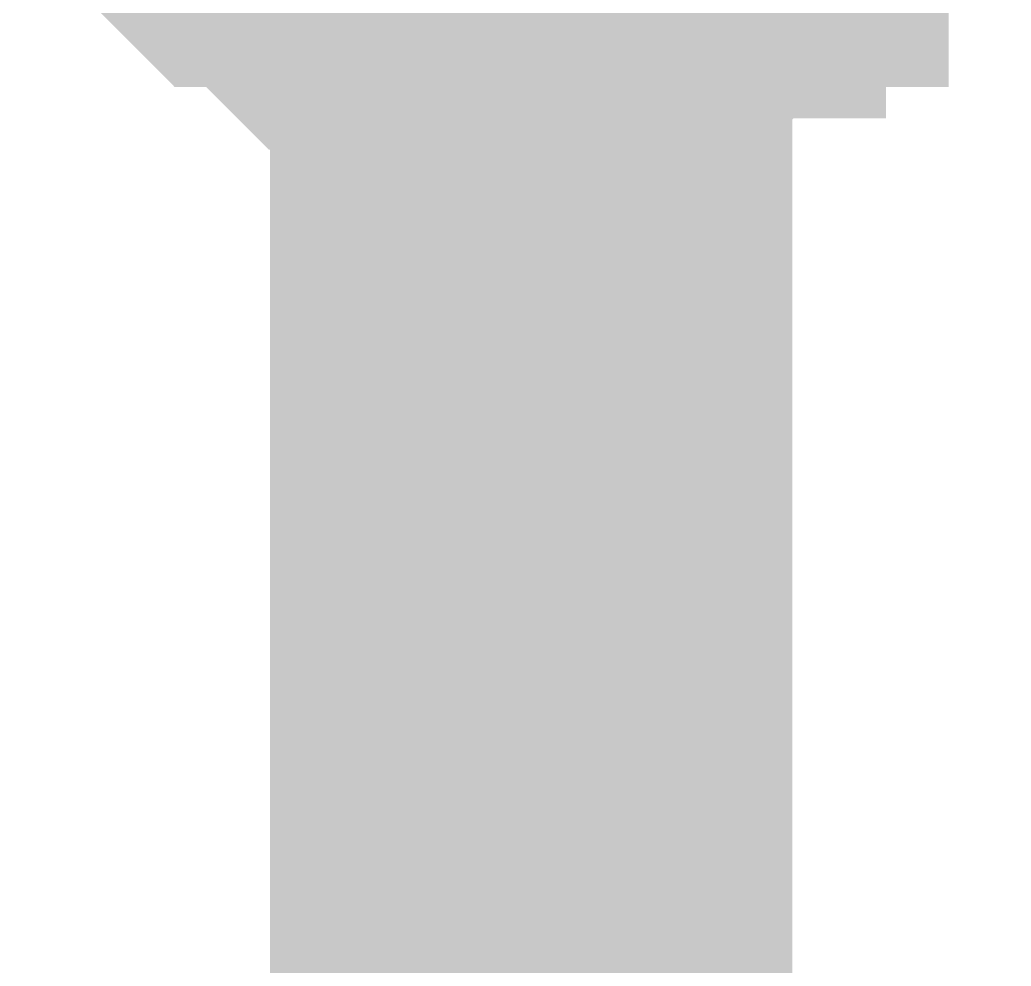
# Model space of a CAD drawing. Header units: inches. Extents: x 0 to 841, y 0 to 594.
# Drawn here: x 789.287 to 790.71, y 407.929 to 409.287 of the extents above; entities that cross this region are included whole.
import ezdxf

# ---------------------------------------------------------------- set-up
doc = ezdxf.new("R2010")
doc.units = ezdxf.units.IN
doc.layers.add('Sheet', color=255, linetype='Continuous')

msp = doc.modelspace()

# ---------------------------------------------------------------- linework, layer by layer
at = {"layer": 'Sheet'}
for points in [[(790.0208, 409.9696, 0.7493, 0.7493, 0), (790.0208, 404.4896, 0.7493, 0.7493, 0)], [(790.0208, 404.9837, 0.2997, 0.2997, 0), (790.0208, 409.9696, 0.2997, 0.2997, 0)], [(790.0208, 409.206, 0.2997, 0.2997, 0), (789.9759, 409.206, 0.2997, 0.2997, 0), (789.9309, 409.206, 0.2997, 0.2997, 0), (789.886, 409.206, 0.2997, 0.2997, 0), (789.8411, 409.206, 0.2997, 0.2997, 0), (789.8411, 409.2509, 0.2997, 0.2997, 0), (789.7962, 409.2509, 0.2997, 0.2997, 0), (789.7513, 409.2509, 0.2997, 0.2997, 0), (789.7064, 409.2509, 0.2997, 0.2997, 0), (789.6615, 409.2958, 0.2997, 0.2997, 0), (789.6615, 409.2958, 0.2997, 0.2997, 0), (789.6165, 409.3407, 0.2997, 0.2997, 0), (789.5716, 409.3407, 0.2997, 0.2997, 0), (789.5716, 409.3407, 0.2997, 0.2997, 0), (789.5267, 409.3857, 0.2997, 0.2997, 0), (789.4818, 409.4306, 0.2997, 0.2997, 0), (789.4818, 409.4306, 0.2997, 0.2997, 0), (789.4369, 409.4755, 0.2997, 0.2997, 0)], [(790.0208, 409.206, 0.2997, 0.2997, 0), (789.9759, 409.206, 0.2997, 0.2997, 0), (789.9309, 409.206, 0.2997, 0.2997, 0), (789.886, 409.206, 0.2997, 0.2997, 0), (789.8411, 409.206, 0.2997, 0.2997, 0), (789.8411, 409.2509, 0.2997, 0.2997, 0), (789.7962, 409.2509, 0.2997, 0.2997, 0), (789.7513, 409.2509, 0.2997, 0.2997, 0), (789.7064, 409.2509, 0.2997, 0.2997, 0), (789.6615, 409.2958, 0.2997, 0.2997, 0), (789.6615, 409.2958, 0.2997, 0.2997, 0), (789.6165, 409.3407, 0.2997, 0.2997, 0), (789.5716, 409.3407, 0.2997, 0.2997, 0), (789.5716, 409.3407, 0.2997, 0.2997, 0), (789.5267, 409.3857, 0.2997, 0.2997, 0), (789.4818, 409.4306, 0.2997, 0.2997, 0), (789.4818, 409.4306, 0.2997, 0.2997, 0), (789.4369, 409.4755, 0.2997, 0.2997, 0)], [(790.0208, 409.206, 0.2997, 0.2997, 0), (789.9759, 409.206, 0.2997, 0.2997, 0), (789.9309, 409.206, 0.2997, 0.2997, 0), (789.886, 409.206, 0.2997, 0.2997, 0), (789.8411, 409.206, 0.2997, 0.2997, 0), (789.8411, 409.2509, 0.2997, 0.2997, 0), (789.7962, 409.2509, 0.2997, 0.2997, 0), (789.7513, 409.2509, 0.2997, 0.2997, 0), (789.7064, 409.2509, 0.2997, 0.2997, 0), (789.6615, 409.2958, 0.2997, 0.2997, 0), (789.6615, 409.2958, 0.2997, 0.2997, 0), (789.6165, 409.3407, 0.2997, 0.2997, 0), (789.5716, 409.3407, 0.2997, 0.2997, 0), (789.5716, 409.3407, 0.2997, 0.2997, 0), (789.5267, 409.3857, 0.2997, 0.2997, 0), (789.4818, 409.4306, 0.2997, 0.2997, 0), (789.4818, 409.4306, 0.2997, 0.2997, 0), (789.4369, 409.4755, 0.2997, 0.2997, 0)], [(790.0208, 409.206, 0.2997, 0.2997, 0), (789.9759, 409.206, 0.2997, 0.2997, 0), (789.9309, 409.206, 0.2997, 0.2997, 0), (789.886, 409.206, 0.2997, 0.2997, 0), (789.8411, 409.206, 0.2997, 0.2997, 0), (789.8411, 409.2509, 0.2997, 0.2997, 0), (789.7962, 409.2509, 0.2997, 0.2997, 0), (789.7513, 409.2509, 0.2997, 0.2997, 0), (789.7064, 409.2509, 0.2997, 0.2997, 0), (789.6615, 409.2958, 0.2997, 0.2997, 0), (789.6615, 409.2958, 0.2997, 0.2997, 0), (789.6165, 409.3407, 0.2997, 0.2997, 0), (789.5716, 409.3407, 0.2997, 0.2997, 0), (789.5716, 409.3407, 0.2997, 0.2997, 0), (789.5267, 409.3857, 0.2997, 0.2997, 0), (789.4818, 409.4306, 0.2997, 0.2997, 0), (789.4818, 409.4306, 0.2997, 0.2997, 0), (789.4369, 409.4755, 0.2997, 0.2997, 0)], [(790.0208, 409.206, 0.2997, 0.2997, 0), (789.9759, 409.206, 0.2997, 0.2997, 0), (789.9309, 409.206, 0.2997, 0.2997, 0), (789.886, 409.206, 0.2997, 0.2997, 0), (789.8411, 409.206, 0.2997, 0.2997, 0), (789.8411, 409.2509, 0.2997, 0.2997, 0), (789.7962, 409.2509, 0.2997, 0.2997, 0), (789.7513, 409.2509, 0.2997, 0.2997, 0), (789.7064, 409.2509, 0.2997, 0.2997, 0), (789.6615, 409.2958, 0.2997, 0.2997, 0), (789.6615, 409.2958, 0.2997, 0.2997, 0), (789.6165, 409.3407, 0.2997, 0.2997, 0), (789.5716, 409.3407, 0.2997, 0.2997, 0), (789.5716, 409.3407, 0.2997, 0.2997, 0), (789.5267, 409.3857, 0.2997, 0.2997, 0), (789.4818, 409.4306, 0.2997, 0.2997, 0), (789.4818, 409.4306, 0.2997, 0.2997, 0), (789.4369, 409.4755, 0.2997, 0.2997, 0)], [(790.0208, 409.206, 0.2997, 0.2997, 0), (789.9759, 409.206, 0.2997, 0.2997, 0), (789.9309, 409.206, 0.2997, 0.2997, 0), (789.886, 409.206, 0.2997, 0.2997, 0), (789.8411, 409.206, 0.2997, 0.2997, 0), (789.8411, 409.2509, 0.2997, 0.2997, 0), (789.7962, 409.2509, 0.2997, 0.2997, 0), (789.7513, 409.2509, 0.2997, 0.2997, 0), (789.7064, 409.2509, 0.2997, 0.2997, 0), (789.6615, 409.2958, 0.2997, 0.2997, 0), (789.6615, 409.2958, 0.2997, 0.2997, 0), (789.6165, 409.3407, 0.2997, 0.2997, 0), (789.5716, 409.3407, 0.2997, 0.2997, 0), (789.5716, 409.3407, 0.2997, 0.2997, 0), (789.5267, 409.3857, 0.2997, 0.2997, 0), (789.4818, 409.4306, 0.2997, 0.2997, 0), (789.4818, 409.4306, 0.2997, 0.2997, 0), (789.4369, 409.4755, 0.2997, 0.2997, 0)], [(790.5598, 409.4755, 0.2997, 0.2997, 0), (790.5148, 409.4306, 0.2997, 0.2997, 0), (790.5148, 409.4306, 0.2997, 0.2997, 0), (790.4699, 409.3857, 0.2997, 0.2997, 0), (790.4699, 409.3407, 0.2997, 0.2997, 0), (790.425, 409.3407, 0.2997, 0.2997, 0), (790.3801, 409.3407, 0.2997, 0.2997, 0), (790.3801, 409.2958, 0.2997, 0.2997, 0), (790.3352, 409.2958, 0.2997, 0.2997, 0), (790.2903, 409.2509, 0.2997, 0.2997, 0), (790.2903, 409.2509, 0.2997, 0.2997, 0), (790.2454, 409.2509, 0.2997, 0.2997, 0), (790.2004, 409.2509, 0.2997, 0.2997, 0), (790.1555, 409.206, 0.2997, 0.2997, 0), (790.1106, 409.206, 0.2997, 0.2997, 0), (790.1106, 409.206, 0.2997, 0.2997, 0), (790.0657, 409.206, 0.2997, 0.2997, 0), (790.0208, 409.206, 0.2997, 0.2997, 0)], [(790.5598, 409.4755, 0.2997, 0.2997, 0), (790.5148, 409.4306, 0.2997, 0.2997, 0), (790.5148, 409.4306, 0.2997, 0.2997, 0), (790.4699, 409.3857, 0.2997, 0.2997, 0), (790.4699, 409.3407, 0.2997, 0.2997, 0), (790.425, 409.3407, 0.2997, 0.2997, 0), (790.3801, 409.3407, 0.2997, 0.2997, 0), (790.3801, 409.2958, 0.2997, 0.2997, 0), (790.3352, 409.2958, 0.2997, 0.2997, 0), (790.2903, 409.2509, 0.2997, 0.2997, 0), (790.2903, 409.2509, 0.2997, 0.2997, 0), (790.2454, 409.2509, 0.2997, 0.2997, 0), (790.2004, 409.2509, 0.2997, 0.2997, 0), (790.1555, 409.206, 0.2997, 0.2997, 0), (790.1106, 409.206, 0.2997, 0.2997, 0), (790.1106, 409.206, 0.2997, 0.2997, 0), (790.0657, 409.206, 0.2997, 0.2997, 0), (790.0208, 409.206, 0.2997, 0.2997, 0)], [(790.5598, 409.4755, 0.2997, 0.2997, 0), (790.5148, 409.4306, 0.2997, 0.2997, 0), (790.5148, 409.4306, 0.2997, 0.2997, 0), (790.4699, 409.3857, 0.2997, 0.2997, 0), (790.4699, 409.3407, 0.2997, 0.2997, 0), (790.425, 409.3407, 0.2997, 0.2997, 0), (790.3801, 409.3407, 0.2997, 0.2997, 0), (790.3801, 409.2958, 0.2997, 0.2997, 0), (790.3352, 409.2958, 0.2997, 0.2997, 0), (790.2903, 409.2509, 0.2997, 0.2997, 0), (790.2903, 409.2509, 0.2997, 0.2997, 0), (790.2454, 409.2509, 0.2997, 0.2997, 0), (790.2004, 409.2509, 0.2997, 0.2997, 0), (790.1555, 409.206, 0.2997, 0.2997, 0), (790.1106, 409.206, 0.2997, 0.2997, 0), (790.1106, 409.206, 0.2997, 0.2997, 0), (790.0657, 409.206, 0.2997, 0.2997, 0), (790.0208, 409.206, 0.2997, 0.2997, 0)], [(790.5598, 409.4755, 0.2997, 0.2997, 0), (790.5148, 409.4306, 0.2997, 0.2997, 0), (790.5148, 409.4306, 0.2997, 0.2997, 0), (790.4699, 409.3857, 0.2997, 0.2997, 0), (790.4699, 409.3407, 0.2997, 0.2997, 0), (790.425, 409.3407, 0.2997, 0.2997, 0), (790.3801, 409.3407, 0.2997, 0.2997, 0), (790.3801, 409.2958, 0.2997, 0.2997, 0), (790.3352, 409.2958, 0.2997, 0.2997, 0), (790.2903, 409.2509, 0.2997, 0.2997, 0), (790.2903, 409.2509, 0.2997, 0.2997, 0), (790.2454, 409.2509, 0.2997, 0.2997, 0), (790.2004, 409.2509, 0.2997, 0.2997, 0), (790.1555, 409.206, 0.2997, 0.2997, 0), (790.1106, 409.206, 0.2997, 0.2997, 0), (790.1106, 409.206, 0.2997, 0.2997, 0), (790.0657, 409.206, 0.2997, 0.2997, 0), (790.0208, 409.206, 0.2997, 0.2997, 0)], [(790.5598, 409.4755, 0.2997, 0.2997, 0), (790.5148, 409.4306, 0.2997, 0.2997, 0), (790.5148, 409.4306, 0.2997, 0.2997, 0), (790.4699, 409.3857, 0.2997, 0.2997, 0), (790.4699, 409.3407, 0.2997, 0.2997, 0), (790.425, 409.3407, 0.2997, 0.2997, 0), (790.3801, 409.3407, 0.2997, 0.2997, 0), (790.3801, 409.2958, 0.2997, 0.2997, 0), (790.3352, 409.2958, 0.2997, 0.2997, 0), (790.2903, 409.2509, 0.2997, 0.2997, 0), (790.2903, 409.2509, 0.2997, 0.2997, 0), (790.2454, 409.2509, 0.2997, 0.2997, 0), (790.2004, 409.2509, 0.2997, 0.2997, 0), (790.1555, 409.206, 0.2997, 0.2997, 0), (790.1106, 409.206, 0.2997, 0.2997, 0), (790.1106, 409.206, 0.2997, 0.2997, 0), (790.0657, 409.206, 0.2997, 0.2997, 0), (790.0208, 409.206, 0.2997, 0.2997, 0)], [(790.5598, 409.4755, 0.2997, 0.2997, 0), (790.5148, 409.4306, 0.2997, 0.2997, 0), (790.5148, 409.4306, 0.2997, 0.2997, 0), (790.4699, 409.3857, 0.2997, 0.2997, 0), (790.4699, 409.3407, 0.2997, 0.2997, 0), (790.425, 409.3407, 0.2997, 0.2997, 0), (790.3801, 409.3407, 0.2997, 0.2997, 0), (790.3801, 409.2958, 0.2997, 0.2997, 0), (790.3352, 409.2958, 0.2997, 0.2997, 0), (790.2903, 409.2509, 0.2997, 0.2997, 0), (790.2903, 409.2509, 0.2997, 0.2997, 0), (790.2454, 409.2509, 0.2997, 0.2997, 0), (790.2004, 409.2509, 0.2997, 0.2997, 0), (790.1555, 409.206, 0.2997, 0.2997, 0), (790.1106, 409.206, 0.2997, 0.2997, 0), (790.1106, 409.206, 0.2997, 0.2997, 0), (790.0657, 409.206, 0.2997, 0.2997, 0), (790.0208, 409.206, 0.2997, 0.2997, 0)], [(790.0208, 409.206, 0.0991, 0.0991, 0), (789.9759, 409.206, 0.0991, 0.0991, 0), (789.9309, 409.206, 0.0991, 0.0991, 0), (789.886, 409.206, 0.0991, 0.0991, 0), (789.8411, 409.206, 0.0991, 0.0991, 0), (789.8411, 409.2509, 0.0991, 0.0991, 0), (789.7962, 409.2509, 0.0991, 0.0991, 0), (789.7513, 409.2509, 0.0991, 0.0991, 0), (789.7064, 409.2509, 0.0991, 0.0991, 0), (789.6615, 409.2958, 0.0991, 0.0991, 0), (789.6615, 409.2958, 0.0991, 0.0991, 0), (789.6165, 409.3407, 0.0991, 0.0991, 0)], [(790.0208, 409.206, 0.0991, 0.0991, 0), (789.9759, 409.206, 0.0991, 0.0991, 0), (789.9309, 409.206, 0.0991, 0.0991, 0), (789.886, 409.206, 0.0991, 0.0991, 0), (789.8411, 409.206, 0.0991, 0.0991, 0), (789.8411, 409.2509, 0.0991, 0.0991, 0), (789.7962, 409.2509, 0.0991, 0.0991, 0), (789.7513, 409.2509, 0.0991, 0.0991, 0), (789.7064, 409.2509, 0.0991, 0.0991, 0), (789.6615, 409.2958, 0.0991, 0.0991, 0), (789.6615, 409.2958, 0.0991, 0.0991, 0), (789.6165, 409.3407, 0.0991, 0.0991, 0)], [(790.0208, 409.206, 0.0991, 0.0991, 0), (789.9759, 409.206, 0.0991, 0.0991, 0), (789.9309, 409.206, 0.0991, 0.0991, 0), (789.886, 409.206, 0.0991, 0.0991, 0), (789.8411, 409.206, 0.0991, 0.0991, 0), (789.8411, 409.2509, 0.0991, 0.0991, 0), (789.7962, 409.2509, 0.0991, 0.0991, 0), (789.7513, 409.2509, 0.0991, 0.0991, 0), (789.7064, 409.2509, 0.0991, 0.0991, 0), (789.6615, 409.2958, 0.0991, 0.0991, 0), (789.6615, 409.2958, 0.0991, 0.0991, 0), (789.6165, 409.3407, 0.0991, 0.0991, 0)], [(790.0208, 409.206, 0.0991, 0.0991, 0), (789.9759, 409.206, 0.0991, 0.0991, 0), (789.9309, 409.206, 0.0991, 0.0991, 0), (789.886, 409.206, 0.0991, 0.0991, 0), (789.8411, 409.206, 0.0991, 0.0991, 0), (789.8411, 409.2509, 0.0991, 0.0991, 0), (789.7962, 409.2509, 0.0991, 0.0991, 0), (789.7513, 409.2509, 0.0991, 0.0991, 0), (789.7064, 409.2509, 0.0991, 0.0991, 0), (789.6615, 409.2958, 0.0991, 0.0991, 0), (789.6615, 409.2958, 0.0991, 0.0991, 0), (789.6165, 409.3407, 0.0991, 0.0991, 0)], [(790.0208, 409.206, 0.0991, 0.0991, 0), (789.9759, 409.206, 0.0991, 0.0991, 0), (789.9309, 409.206, 0.0991, 0.0991, 0), (789.886, 409.206, 0.0991, 0.0991, 0), (789.8411, 409.206, 0.0991, 0.0991, 0), (789.8411, 409.2509, 0.0991, 0.0991, 0), (789.7962, 409.2509, 0.0991, 0.0991, 0), (789.7513, 409.2509, 0.0991, 0.0991, 0), (789.7064, 409.2509, 0.0991, 0.0991, 0), (789.6615, 409.2958, 0.0991, 0.0991, 0), (789.6615, 409.2958, 0.0991, 0.0991, 0), (789.6165, 409.3407, 0.0991, 0.0991, 0)], [(790.0208, 409.206, 0.0991, 0.0991, 0), (789.9759, 409.206, 0.0991, 0.0991, 0), (789.9309, 409.206, 0.0991, 0.0991, 0), (789.886, 409.206, 0.0991, 0.0991, 0), (789.8411, 409.206, 0.0991, 0.0991, 0), (789.8411, 409.2509, 0.0991, 0.0991, 0), (789.7962, 409.2509, 0.0991, 0.0991, 0), (789.7513, 409.2509, 0.0991, 0.0991, 0), (789.7064, 409.2509, 0.0991, 0.0991, 0), (789.6615, 409.2958, 0.0991, 0.0991, 0), (789.6615, 409.2958, 0.0991, 0.0991, 0), (789.6165, 409.3407, 0.0991, 0.0991, 0)], [(790.3801, 409.3407, 0.0991, 0.0991, 0), (790.3801, 409.2958, 0.0991, 0.0991, 0), (790.3352, 409.2958, 0.0991, 0.0991, 0), (790.2903, 409.2509, 0.0991, 0.0991, 0), (790.2903, 409.2509, 0.0991, 0.0991, 0), (790.2454, 409.2509, 0.0991, 0.0991, 0), (790.2004, 409.2509, 0.0991, 0.0991, 0), (790.1555, 409.206, 0.0991, 0.0991, 0), (790.1106, 409.206, 0.0991, 0.0991, 0), (790.1106, 409.206, 0.0991, 0.0991, 0), (790.0657, 409.206, 0.0991, 0.0991, 0), (790.0208, 409.206, 0.0991, 0.0991, 0)], [(790.3801, 409.3407, 0.0991, 0.0991, 0), (790.3801, 409.2958, 0.0991, 0.0991, 0), (790.3352, 409.2958, 0.0991, 0.0991, 0), (790.2903, 409.2509, 0.0991, 0.0991, 0), (790.2903, 409.2509, 0.0991, 0.0991, 0), (790.2454, 409.2509, 0.0991, 0.0991, 0), (790.2004, 409.2509, 0.0991, 0.0991, 0), (790.1555, 409.206, 0.0991, 0.0991, 0), (790.1106, 409.206, 0.0991, 0.0991, 0), (790.1106, 409.206, 0.0991, 0.0991, 0), (790.0657, 409.206, 0.0991, 0.0991, 0), (790.0208, 409.206, 0.0991, 0.0991, 0)], [(790.3801, 409.3407, 0.0991, 0.0991, 0), (790.3801, 409.2958, 0.0991, 0.0991, 0), (790.3352, 409.2958, 0.0991, 0.0991, 0), (790.2903, 409.2509, 0.0991, 0.0991, 0), (790.2903, 409.2509, 0.0991, 0.0991, 0), (790.2454, 409.2509, 0.0991, 0.0991, 0), (790.2004, 409.2509, 0.0991, 0.0991, 0), (790.1555, 409.206, 0.0991, 0.0991, 0), (790.1106, 409.206, 0.0991, 0.0991, 0), (790.1106, 409.206, 0.0991, 0.0991, 0), (790.0657, 409.206, 0.0991, 0.0991, 0), (790.0208, 409.206, 0.0991, 0.0991, 0)], [(790.3801, 409.3407, 0.0991, 0.0991, 0), (790.3801, 409.2958, 0.0991, 0.0991, 0), (790.3352, 409.2958, 0.0991, 0.0991, 0), (790.2903, 409.2509, 0.0991, 0.0991, 0), (790.2903, 409.2509, 0.0991, 0.0991, 0), (790.2454, 409.2509, 0.0991, 0.0991, 0), (790.2004, 409.2509, 0.0991, 0.0991, 0), (790.1555, 409.206, 0.0991, 0.0991, 0), (790.1106, 409.206, 0.0991, 0.0991, 0), (790.1106, 409.206, 0.0991, 0.0991, 0), (790.0657, 409.206, 0.0991, 0.0991, 0), (790.0208, 409.206, 0.0991, 0.0991, 0)], [(790.3801, 409.3407, 0.0991, 0.0991, 0), (790.3801, 409.2958, 0.0991, 0.0991, 0), (790.3352, 409.2958, 0.0991, 0.0991, 0), (790.2903, 409.2509, 0.0991, 0.0991, 0), (790.2903, 409.2509, 0.0991, 0.0991, 0), (790.2454, 409.2509, 0.0991, 0.0991, 0), (790.2004, 409.2509, 0.0991, 0.0991, 0), (790.1555, 409.206, 0.0991, 0.0991, 0), (790.1106, 409.206, 0.0991, 0.0991, 0), (790.1106, 409.206, 0.0991, 0.0991, 0), (790.0657, 409.206, 0.0991, 0.0991, 0), (790.0208, 409.206, 0.0991, 0.0991, 0)], [(790.3801, 409.3407, 0.0991, 0.0991, 0), (790.3801, 409.2958, 0.0991, 0.0991, 0), (790.3352, 409.2958, 0.0991, 0.0991, 0), (790.2903, 409.2509, 0.0991, 0.0991, 0), (790.2903, 409.2509, 0.0991, 0.0991, 0), (790.2454, 409.2509, 0.0991, 0.0991, 0), (790.2004, 409.2509, 0.0991, 0.0991, 0), (790.1555, 409.206, 0.0991, 0.0991, 0), (790.1106, 409.206, 0.0991, 0.0991, 0), (790.1106, 409.206, 0.0991, 0.0991, 0), (790.0657, 409.206, 0.0991, 0.0991, 0), (790.0208, 409.206, 0.0991, 0.0991, 0)]]:
    msp.add_lwpolyline(points, format="xyseb", dxfattribs=at)

doc.saveas('drawing.dxf')
